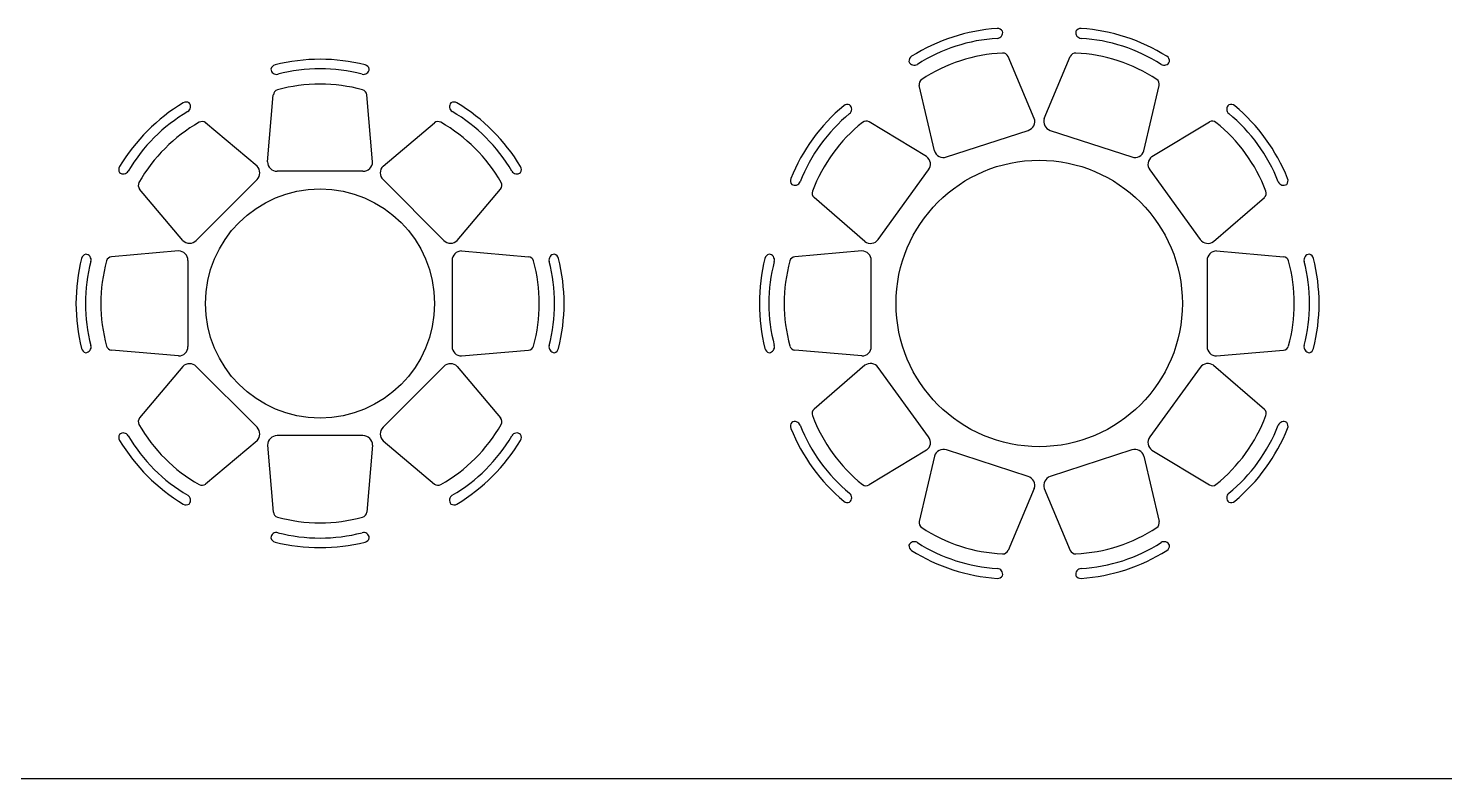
# Model space of a CAD drawing. Header units: millimetres. Extents: x 20731 to 81854, y 49951 to 93037.
# Drawn here: x 31963 to 39383, y 62216 to 66145 of the extents above; entities that cross this region are included whole.
import ezdxf

# ---------------------------------------------------------------- set-up
doc = ezdxf.new("R2010")
doc.units = ezdxf.units.MM
doc.layers.add('www.cad-blocks.net', color=7, linetype='Continuous')

# ---------------------------------------------------------------- blocks, each defined once
blk = doc.blocks.new('A$C535028A7')
at = {"linetype": 'Continuous'}
for p, q in [((1440.5, 2408.8), (1303.5, 2732.7)), ((1491.9, 2408.8), (1629, 2732.7)), ((917.5, 2238.9), (837.9, 2581.4)), ((2015, 2238.9), (2094.5, 2581.4)), ((875.9, 2208.6), (574.6, 2390.1)), ((2056.6, 2208.6), (2357.9, 2390.1)), ((980.5, 2206.7), (1408.4, 2345.8)), ((1524, 2345.8), (1952, 2206.7)), ((622.4, 1774.7), (886.9, 2138.8)), ((2045.5, 2138.8), (2310.1, 1774.7)), ((552.6, 1763.7), (286.9, 1994.1)), ((2379.9, 1763.7), (2645.6, 1994.1)), ((536.7, 1714.8), (186.3, 1684.6)), ((2395.8, 1714.8), (2746.2, 1684.6)), ((586.7, 1214.8), (586.7, 1664.8)), ((2345.8, 1664.8), (2345.8, 1214.8)), ((536.7, 1164.8), (186.3, 1195)), ((2395.8, 1164.8), (2746.2, 1195)), ((552.6, 1115.9), (286.9, 885.5)), ((2379.9, 1115.9), (2645.6, 885.5)), ((886.9, 740.8), (622.4, 1104.8)), ((2310.1, 1104.8), (2045.5, 740.8)), ((875.9, 670.9), (574.6, 489.4)), ((1408.4, 533.8), (980.5, 672.8)), ((1952, 672.8), (1524, 533.8)), ((2056.6, 670.9), (2357.9, 489.4)), ((917.5, 640.7), (837.9, 298.1)), ((2015, 640.7), (2094.5, 298.1)), ((1440.5, 470.8), (1303.5, 146.9)), ((1491.9, 470.8), (1629, 146.9))]:
    blk.add_line(p, q, dxfattribs=at)
blk.add_circle((1466.2, 1439.8), 750, dxfattribs=at)
for centre, radius, start, end in [((1314.1, 1908), 973.9, 93.98519, 122.01481), ((1298.7, 1955.5), 873.9, 93.40172, 122.59828), ((1248.5, 2849.6), 30, 31.48698, 93.98519), ((1245, 2857.9), 30, 273.40172, 14.3764), ((1687.5, 2857.9), 30, 165.6236, 266.59828), ((1684, 2849.6), 30, 86.01481, 148.51302), ((1633.8, 1955.5), 873.9, 57.40172, 86.59828), ((1618.4, 1908), 973.9, 57.98519, 86.01481), ((1314.1, 1908), 843.9, 92.69236, 123.30764), ((1275.9, 2721), 30, 22.93169, 92.69236), ((1656.6, 2721), 30, 87.30764, 157.06831), ((1618.4, 1908), 843.9, 56.69236, 87.30764), ((813.7, 2708.4), 30, 122.01481, 184.51302), ((811.7, 2717.1), 30, 201.6236, 302.59828), ((2120.8, 2717.1), 30, 237.40172, 338.3764), ((2118.8, 2708.4), 30, 355.48698, 57.98519), ((867.2, 2588.2), 30, 123.30764, 193.06831), ((2065.3, 2588.2), 30, 346.93169, 56.69236), ((1067.9, 1729.2), 973.9, 129.98519, 158.01481), ((461.4, 2452.4), 30, 67.48698, 129.98519), ((453.7, 2457), 30, 309.40172, 50.3764), ((2478.7, 2457), 30, 129.6236, 230.59828), ((2471.1, 2452.4), 30, 50.01481, 112.51302), ((1864.5, 1729.2), 973.9, 21.98519, 50.01481), ((1027.5, 1758.5), 873.9, 129.40172, 158.59828), ((1067.9, 1729.2), 843.9, 128.69236, 159.30764), ((559.1, 2364.4), 30, 58.93169, 128.69236), ((1393, 2393.4), 50, 288, 18), ((1539.5, 2393.4), 50, 162, 252), ((2373.3, 2364.4), 30, 51.30764, 121.06831), ((1864.5, 1729.2), 843.9, 20.69236, 51.30764), ((1905, 1758.5), 873.9, 21.40172, 50.59828), ((965, 2254.3), 50, 198, 288), ((1967.5, 2254.3), 50, 252, 342), ((846.5, 2168.2), 50, 324, 54), ((2086, 2168.2), 50, 126, 216), ((192.7, 2082.5), 30, 158.01481, 220.51302), ((2739.8, 2082.5), 30, 319.48698, 21.98519), ((185.9, 2088.4), 30, 237.6236, 338.59828), ((306.5, 2016.8), 30, 159.30764, 229.06831), ((2625.9, 2016.8), 30, 310.93169, 20.69236), ((2746.6, 2088.4), 30, 201.40172, 302.3764), ((536.7, 1664.8), 50, 0, 90), ((582, 1804.1), 50, 234, 324), ((2350.5, 1804.1), 50, 216, 306), ((2395.8, 1664.8), 50, 90, 180), ((973.9, 1439.8), 973.9, 165.98519, 194.01481), ((58.1, 1668.4), 30, 103.48698, 165.98519), ((923.9, 1439.8), 873.9, 165.40172, 194.59828), ((49.2, 1667.6), 30, 345.40172, 86.3764), ((973.9, 1439.8), 843.9, 164.69236, 195.30764), ((188.9, 1654.7), 30, 94.93169, 164.69236), ((2743.6, 1654.7), 30, 15.30764, 85.06831), ((1958.6, 1439.8), 843.9, 344.69236, 15.30764), ((2883.3, 1667.6), 30, 93.6236, 194.59828), ((2008.5, 1439.8), 873.9, 345.40172, 14.59828), ((2874.4, 1668.4), 30, 14.01481, 76.51302), ((1958.6, 1439.8), 973.9, 345.98519, 14.01481), ((58.1, 1211.2), 30, 194.01481, 256.51302), ((49.2, 1212), 30, 273.6236, 14.59828), ((188.9, 1224.9), 30, 195.30764, 265.06831), ((536.7, 1214.8), 50, 270, 0), ((2395.8, 1214.8), 50, 180, 270), ((2743.6, 1224.9), 30, 274.93169, 344.69236), ((2883.3, 1212), 30, 165.40172, 266.3764), ((2874.4, 1211.2), 30, 283.48698, 345.98519), ((582, 1075.4), 50, 36, 126), ((2350.5, 1075.4), 50, 54, 144), ((192.7, 797), 30, 139.48698, 201.98519), ((185.9, 791.2), 30, 21.40172, 122.3764), ((306.5, 862.8), 30, 130.93169, 200.69236), ((1067.9, 1150.4), 843.9, 200.69236, 231.30764), ((1864.5, 1150.4), 843.9, 308.69236, 339.30764), ((2625.9, 862.8), 30, 339.30764, 49.06831), ((2746.6, 791.2), 30, 57.6236, 158.59828), ((2739.8, 797), 30, 338.01481, 40.51302), ((1067.9, 1150.4), 973.9, 201.98519, 230.01481), ((1027.5, 1121), 873.9, 201.40172, 230.59828), ((1905, 1121), 873.9, 309.40172, 338.59828), ((1864.5, 1150.4), 973.9, 309.98519, 338.01481), ((846.5, 711.4), 50, 306, 36), ((965, 625.3), 50, 72, 162), ((1967.5, 625.3), 50, 18, 108), ((2086, 711.4), 50, 144, 234), ((1393, 486.2), 50, 342, 72), ((1539.5, 486.2), 50, 108, 198), ((453.7, 422.6), 30, 309.6236, 50.59828), ((559.1, 515.1), 30, 231.30764, 301.06831), ((2373.3, 515.1), 30, 238.93169, 308.69236), ((2478.7, 422.6), 30, 129.40172, 230.3764), ((461.4, 427.2), 30, 230.01481, 292.51302), ((2471.1, 427.2), 30, 247.48698, 309.98519), ((867.2, 291.3), 30, 166.93169, 236.69236), ((2065.3, 291.3), 30, 303.30764, 13.06831), ((1314.1, 971.6), 843.9, 236.69236, 267.30764), ((1618.4, 971.6), 843.9, 272.69236, 303.30764), ((813.7, 171.2), 30, 175.48698, 237.98519), ((811.7, 162.5), 30, 57.40172, 158.3764), ((1298.7, 924), 873.9, 237.40172, 266.59828), ((1633.8, 924), 873.9, 273.40172, 302.59828), ((2120.8, 162.5), 30, 21.6236, 122.59828), ((2118.8, 171.2), 30, 302.01481, 4.51302), ((1314.1, 971.6), 973.9, 237.98519, 266.01481), ((1275.9, 158.5), 30, 267.30764, 337.06831), ((1656.6, 158.5), 30, 202.93169, 272.69236), ((1618.4, 971.6), 973.9, 273.98519, 302.01481), ((1248.5, 29.9), 30, 266.01481, 328.51302), ((1245, 21.7), 30, 345.6236, 86.59828), ((1687.5, 21.7), 30, 93.40172, 194.3764), ((1684, 29.9), 30, 211.48698, 273.98519)]:
    blk.add_arc(centre, radius, start, end, dxfattribs=at)
blk = doc.blocks.new('A$C4056338A')
at = {"linetype": 'Continuous'}
for p, q in [((1003.5, 2020.4), (1033.8, 2370.8)), ((1553.5, 2020.4), (1523.3, 2370.8)), ((948.4, 1997.6), (679.3, 2224)), ((1608.7, 1997.6), (1877.8, 2224)), ((1503.5, 1970.4), (1053.5, 1970.4)), ((559.5, 1608.7), (333.1, 1877.8)), ((948.4, 1926.9), (630.2, 1608.7)), ((1608.7, 1926.9), (1926.9, 1608.7)), ((1997.6, 1608.7), (2224, 1877.8)), ((536.7, 1553.5), (186.3, 1523.3)), ((586.7, 1503.5), (586.7, 1053.5)), ((1970.4, 1503.5), (1970.4, 1053.5)), ((2020.4, 1553.5), (2370.8, 1523.3)), ((536.7, 1003.5), (186.3, 1033.8)), ((2020.4, 1003.5), (2370.8, 1033.8)), ((559.5, 948.4), (333.1, 679.3)), ((948.4, 630.2), (630.2, 948.4)), ((1608.7, 630.2), (1926.9, 948.4)), ((1997.6, 948.4), (2224, 679.3)), ((948.4, 559.5), (679.3, 333.1)), ((1003.5, 536.7), (1033.8, 186.3)), ((1503.5, 586.7), (1053.5, 586.7)), ((1553.5, 536.7), (1523.3, 186.3)), ((1608.7, 559.5), (1877.8, 333.1))]:
    blk.add_line(p, q, dxfattribs=at)
blk.add_circle((1278.5, 1278.5), 600, dxfattribs=at)
for centre, radius, start, end in [((1050, 2499), 30, 104.01481, 166.51302), ((1278.5, 1583.2), 973.9, 75.98519, 104.01481), ((1507.1, 2499), 30, 13.48698, 75.98519), ((1050.7, 2507.9), 30, 183.6236, 284.59828), ((1278.5, 1633.2), 873.9, 75.40172, 104.59828), ((1506.4, 2507.9), 30, 255.40172, 356.3764), ((1063.7, 2368.2), 30, 105.30764, 175.06831), ((1278.5, 1583.2), 843.9, 74.69236, 105.30764), ((1493.4, 2368.2), 30, 4.93169, 74.69236), ((1063.1, 1494), 973.9, 120.98519, 149.01481), ((577.2, 2303.2), 30, 58.48698, 120.98519), ((570.4, 2308.9), 30, 300.40172, 41.3764), ((1986.7, 2308.9), 30, 138.6236, 239.59828), ((1979.9, 2303.2), 30, 59.01481, 121.51302), ((1494, 1494), 973.9, 30.98519, 59.01481), ((1027.8, 1529.3), 873.9, 120.40172, 149.59828), ((1063.1, 1494), 843.9, 119.69236, 150.30764), ((660, 2201), 30, 49.93169, 119.69236), ((1897.1, 2201), 30, 60.30764, 130.06831), ((1494, 1494), 843.9, 29.69236, 60.30764), ((1529.3, 1529.3), 873.9, 30.40172, 59.59828), ((1053.5, 2020.4), 50, 180, 270), ((1503.5, 2020.4), 50, 270, 0), ((253.9, 1979.9), 30, 149.01481, 211.51302), ((248.2, 1986.7), 30, 228.6236, 329.59828), ((913.1, 1962.2), 50, 315, 45), ((1644, 1962.2), 50, 135, 225), ((2308.9, 1986.7), 30, 210.40172, 311.3764), ((2303.2, 1979.9), 30, 328.48698, 30.98519), ((356.1, 1897.1), 30, 150.30764, 220.06831), ((2201, 1897.1), 30, 319.93169, 29.69236), ((594.9, 1644), 50, 225, 315), ((1962.2, 1644), 50, 225, 315), ((973.9, 1278.5), 973.9, 165.98519, 194.01481), ((58.1, 1507.1), 30, 103.48698, 165.98519), ((923.9, 1278.5), 873.9, 165.40172, 194.59828), ((49.2, 1506.4), 30, 345.40172, 86.3764), ((973.9, 1278.5), 843.9, 164.69236, 195.30764), ((188.9, 1493.4), 30, 94.93169, 164.69236), ((536.7, 1503.5), 50, 0, 90), ((2020.4, 1503.5), 50, 90, 180), ((2368.2, 1493.4), 30, 15.30764, 85.06831), ((1583.2, 1278.5), 843.9, 344.69236, 15.30764), ((2507.9, 1506.4), 30, 93.6236, 194.59828), ((1633.2, 1278.5), 873.9, 345.40172, 14.59828), ((2499, 1507.1), 30, 14.01481, 76.51302), ((1583.2, 1278.5), 973.9, 345.98519, 14.01481), ((58.1, 1050), 30, 194.01481, 256.51302), ((49.2, 1050.7), 30, 273.6236, 14.59828), ((188.9, 1063.7), 30, 195.30764, 265.06831), ((536.7, 1053.5), 50, 270, 0), ((2020.4, 1053.5), 50, 180, 270), ((2368.2, 1063.7), 30, 274.93169, 344.69236), ((2507.9, 1050.7), 30, 165.40172, 266.3764), ((2499, 1050), 30, 283.48698, 345.98519), ((594.9, 913.1), 50, 45, 135), ((1962.2, 913.1), 50, 45, 135), ((356.1, 660), 30, 139.93169, 209.69236), ((2201, 660), 30, 330.30764, 40.06831), ((248.2, 570.4), 30, 30.40172, 131.3764), ((1063.1, 1063.1), 843.9, 209.69236, 240.30764), ((913.1, 594.9), 50, 315, 45), ((1644, 594.9), 50, 135, 225), ((1494, 1063.1), 843.9, 299.69236, 330.30764), ((2308.9, 570.4), 30, 48.6236, 149.59828), ((253.9, 577.2), 30, 148.48698, 210.98519), ((1063.1, 1063.1), 973.9, 210.98519, 239.01481), ((1027.8, 1027.8), 873.9, 210.40172, 239.59828), ((1053.5, 536.7), 50, 90, 180), ((1503.5, 536.7), 50, 0, 90), ((1529.3, 1027.8), 873.9, 300.40172, 329.59828), ((1494, 1063.1), 973.9, 300.98519, 329.01481), ((2303.2, 577.2), 30, 329.01481, 31.51302), ((660, 356.1), 30, 240.30764, 310.06831), ((1897.1, 356.1), 30, 229.93169, 299.69236), ((577.2, 253.9), 30, 239.01481, 301.51302), ((570.4, 248.2), 30, 318.6236, 59.59828), ((1986.7, 248.2), 30, 120.40172, 221.3764), ((1979.9, 253.9), 30, 238.48698, 300.98519), ((1063.7, 188.9), 30, 184.93169, 254.69236), ((1278.5, 973.9), 843.9, 254.69236, 285.30764), ((1493.4, 188.9), 30, 285.30764, 355.06831), ((1050.7, 49.2), 30, 75.40172, 176.3764), ((1278.5, 923.9), 873.9, 255.40172, 284.59828), ((1506.4, 49.2), 30, 3.6236, 104.59828), ((1050, 58.1), 30, 193.48698, 255.98519), ((1278.5, 973.9), 973.9, 255.98519, 284.01481), ((1507.1, 58.1), 30, 284.01481, 346.51302)]:
    blk.add_arc(centre, radius, start, end, dxfattribs=at)
blk = doc.blocks.new('FORMAT')
at = {"layer": 'www.cad-blocks.net', "color": 155, "true_color": 0x546d8e}
blk.add_line((26338.8, 62216.1), (70193.3, 62216.1), dxfattribs=at)

msp = doc.modelspace()

# ---------------------------------------------------------------- block references
for name, p in [('FORMAT', (0, 0)), ('A$C535028A7', (35792.9, 63264.6)), ('A$C4056338A', (32213, 63425.8))]:
    msp.add_blockref(name, p)

doc.saveas('drawing.dxf')
